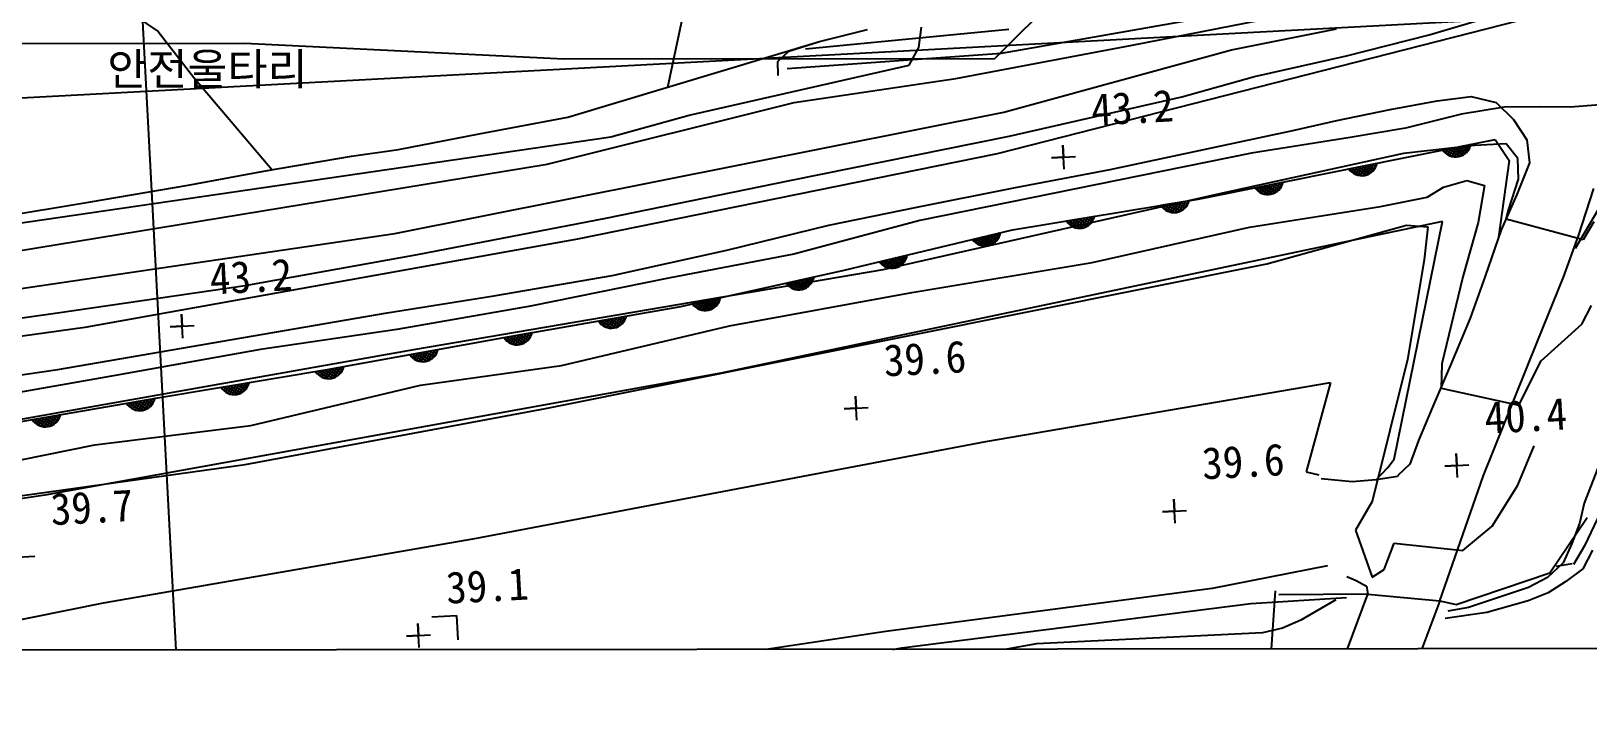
# Model space of a CAD drawing. Header units: millimetres. Extents: x 18534 to 19330, y 1103 to 1810.
# Drawn here: x 18644.5 to 18742, y 1394.3 to 1436.8 of the extents above; entities that cross this region are included whole.
import ezdxf
from ezdxf.enums import TextEntityAlignment as Align
from ezdxf.xclip import XClip

# ---------------------------------------------------------------- set-up
doc = ezdxf.new("R2010")
doc.units = ezdxf.units.MM
doc.header["$LTSCALE"] = 10
doc.header["$MEASUREMENT"] = 0
doc.header["$XCLIPFRAME"] = 2
doc.layers.add('TX-PAPR', color=2, linetype='Continuous', plot=False)
doc.layers.add('TZ-BASE', color=253, linetype='Continuous')
doc.styles.add('GHS', font='GulimChe.ttf')
doc.styles.add('GUL', font='GulimChe.ttf')

# ---------------------------------------------------------------- blocks, each defined once
blk = doc.blocks.new('JD-FGHFH5FN')
at = {"layer": 'TZ-BASE'}
for p, q in [((23.547, 143.966), (42.14, -205.895)), ((66, -39.703, 39.907), (76.337, 9.207, 39.907)), ((700.004, -4.54), (0.038, -41.738)), ((101.488, -22.894), (86.502, -37.908)), ((95.097, -37.081, 41.002), (110.271, -34.082, 41.002)), ((121.354, -35.025, 40.201), (86.632, -43.882, 40.201)), ((32.53, -35.177, 39.97), (34.073, -36.226, 39.97)), ((87.375, -36.084, 40.201), (74.631, -37.332, 40.201)), ((75.5, -36.845, 39.865), (78.505, -36.086, 39.865)), ((81.732, -37.213, 40.014), (81.906, -35.946, 40.014)), ((86.913, -37.568, 40.201), (99.044, -35.455, 40.201)), ((101.327, -37.365, 41.993), (107.889, -36.042, 41.993)), ((113.701, -36.421, 42.993), (118.162, -35.116, 42.993)), ((0.035, -36.99), (39.493, -36.953)), ((34.073, -36.226, 39.97), (36.3, -39.105, 39.97)), ((39.493, -36.953), (59.494, -37.934)), ((59.745, -41.585, 39.865), (75.5, -36.845, 39.865)), ((73.583, -37.446, 39.865), (75.5, -36.845, 39.865)), ((108.526, -37.747, 42.993), (113.701, -36.421, 42.993)), ((59.494, -37.934), (86.502, -37.908)), ((72.887, -38.097, 39.865), (73.583, -37.446, 39.865)), ((73.488, -38.542, 40.201), (86.913, -37.568, 40.201)), ((81.133, -38.323, 40.014), (81.732, -37.213, 40.014)), ((84.058, -39.164, 41.002), (95.097, -37.081, 41.002)), ((87.061, -41.264, 41.993), (101.327, -37.365, 41.993)), ((102.762, -39.047, 42.993), (108.526, -37.747, 42.993)), ((67.35, -41.451, 40.014), (81.133, -38.323, 40.014)), ((72.912, -38.979, 39.865), (72.887, -38.097, 39.865)), ((36.3, -39.105, 39.97), (41.208, -44.876, 39.97)), ((73.928, -40.673, 41.002), (84.058, -39.164, 41.002)), ((98.216, -40.313, 42.993), (102.762, -39.047, 42.993)), ((58.442, -44.523, 41.002), (73.928, -40.673, 41.002)), ((87.398, -42.767, 42.993), (98.216, -40.313, 42.993)), ((111.271, -41.115, 39.823), (114.198, -40.569, 39.823)), ((114.198, -40.569, 39.823), (116.335, -40.297, 39.823)), ((118.413, -40.952, 42.993), (115.736, -41.408, 42.993)), ((116.335, -40.297, 39.823), (117.901, -40.673, 39.823)), ((117.901, -40.673, 39.823), (118.982, -41.735, 39.823)), ((120.683, -40.929, 42.993), (118.413, -40.952, 42.993)), ((122.533, -40.96, 42.993), (120.683, -40.929, 42.993)), ((125.763, -40.7, 42.993), (122.533, -40.96, 42.993)), ((48.898, -48.875, 41.993), (87.061, -41.264, 41.993)), ((54.184, -42.627, 39.865), (59.745, -41.585, 39.865)), ((62.429, -42.811, 40.014), (67.35, -41.451, 40.014)), ((105.171, -42.425, 39.823), (107.928, -41.8, 39.823)), ((107.928, -41.8, 39.823), (111.271, -41.115, 39.823)), ((115.736, -41.408, 42.993), (112.229, -42.265, 42.993)), ((118.982, -41.735, 39.823), (119.818, -43.014, 39.823)), ((0.048, -51.926, 40.014), (62.429, -42.811, 40.014)), ((49.125, -43.613, 39.865), (54.184, -42.627, 39.865)), ((73.648, -45.558, 42.993), (87.398, -42.767, 42.993)), ((93.722, -44.856, 39.823), (105.171, -42.425, 39.823)), ((108.757, -42.869, 42.993), (102.563, -43.846, 42.993)), ((112.229, -42.265, 42.993), (108.757, -42.869, 42.993)), ((46.194, -44.034, 39.865), (49.125, -43.613, 39.865)), ((86.632, -43.882, 40.201), (60.342, -49.219, 40.201)), ((102.563, -43.846, 42.993), (81.791, -48.057, 42.993)), ((90.76, -43.35, 43.145), (90.8, -44.099, 43.145)), ((90.84, -44.848, 43.145), (90.76, -43.35, 43.145)), ((99.241, -46.715, 41.903), (117.841, -42.987, 41.903)), ((112.107, -43.866, 41.993), (100.576, -46.383, 41.993)), ((116.549, -43.36, 41.993), (112.107, -43.866, 41.993)), ((114.555, -43.645, 41.903), (116.32, -43.292, 41.903)), ((115.127, -44.047, 41.903), (114.582, -43.684, 41.903)), ((114.604, -43.712, 41.903), (114.662, -43.624, 41.903)), ((114.709, -43.824, 41.903), (114.87, -43.582, 41.903)), ((115.437, -44.073, 41.903), (114.74, -43.609, 41.903)), ((114.828, -43.916, 41.903), (115.078, -43.541, 41.903)), ((115.648, -44.033, 41.903), (114.948, -43.567, 41.903)), ((114.96, -43.988, 41.903), (115.286, -43.499, 41.903)), ((115.105, -44.041, 41.903), (115.494, -43.457, 41.903)), ((115.816, -43.965, 41.903), (115.156, -43.525, 41.903)), ((115.265, -44.071, 41.903), (115.702, -43.416, 41.903)), ((115.954, -43.877, 41.903), (115.364, -43.483, 41.903)), ((115.445, -44.073, 41.903), (115.91, -43.374, 41.903)), ((116.07, -43.773, 41.903), (115.572, -43.442, 41.903)), ((115.652, -44.032, 41.903), (116.118, -43.332, 41.903)), ((116.165, -43.657, 41.903), (115.779, -43.4, 41.903)), ((115.918, -43.903, 41.903), (116.317, -43.303, 41.903)), ((116.241, -43.527, 41.903), (115.987, -43.358, 41.903)), ((116.297, -43.384, 41.903), (116.195, -43.317, 41.903)), ((118.522, -43.262, 41.993), (116.549, -43.36, 41.993)), ((117.841, -42.987, 41.903), (118.72, -44.307, 41.903)), ((119.262, -44.165, 41.993), (118.522, -43.262, 41.993)), ((119.818, -43.014, 39.823), (119.985, -44.439, 39.823)), ((17.395, -51.25, 41.002), (58.442, -44.523, 41.002)), ((40.798, -44.945, 39.865), (46.194, -44.034, 39.865)), ((87.785, -45.993, 39.823), (93.722, -44.856, 39.823)), ((90.051, -44.139, 43.145), (91.549, -44.059, 43.145)), ((90.8, -44.099, 43.145), (90.051, -44.139, 43.145)), ((108.672, -44.825, 41.903), (110.437, -44.471, 41.903)), ((109.244, -45.226, 41.903), (108.699, -44.863, 41.903)), ((108.721, -44.891, 41.903), (108.779, -44.803, 41.903)), ((108.826, -45.003, 41.903), (108.987, -44.762, 41.903)), ((109.554, -45.252, 41.903), (108.857, -44.788, 41.903)), ((108.945, -45.095, 41.903), (109.195, -44.72, 41.903)), ((109.765, -45.213, 41.903), (109.065, -44.746, 41.903)), ((109.077, -45.168, 41.903), (109.403, -44.678, 41.903)), ((109.222, -45.22, 41.903), (109.611, -44.637, 41.903)), ((109.933, -45.144, 41.903), (109.273, -44.704, 41.903)), ((109.383, -45.25, 41.903), (109.819, -44.595, 41.903)), ((110.071, -45.056, 41.903), (109.481, -44.663, 41.903)), ((109.562, -45.252, 41.903), (110.027, -44.553, 41.903)), ((110.187, -44.953, 41.903), (109.689, -44.621, 41.903)), ((109.769, -45.212, 41.903), (110.235, -44.511, 41.903)), ((110.282, -44.836, 41.903), (109.897, -44.579, 41.903)), ((110.035, -45.082, 41.903), (110.435, -44.483, 41.903)), ((110.358, -44.706, 41.903), (110.105, -44.538, 41.903)), ((110.414, -44.563, 41.903), (110.313, -44.496, 41.903)), ((118.72, -44.307, 41.903), (118.053, -49.11, 41.903)), ((119.985, -44.439, 39.823), (119.201, -46.437, 39.823)), ((119.299, -45.467, 41.993), (119.262, -44.165, 41.993)), ((29.839, -46.899, 39.865), (35.947, -45.841, 39.865)), ((35.947, -45.841, 39.865), (40.798, -44.945, 39.865)), ((62.112, -47.907, 42.993), (73.648, -45.558, 42.993)), ((102.789, -46.004, 41.903), (104.554, -45.65, 41.903)), ((103.339, -46.4, 41.903), (103.728, -45.816, 41.903)), ((103.5, -46.43, 41.903), (103.936, -45.774, 41.903)), ((103.679, -46.431, 41.903), (104.144, -45.732, 41.903)), ((104.304, -46.132, 41.903), (103.806, -45.8, 41.903)), ((103.886, -46.391, 41.903), (104.352, -45.691, 41.903)), ((104.399, -46.015, 41.903), (104.014, -45.759, 41.903)), ((104.152, -46.262, 41.903), (104.552, -45.662, 41.903)), ((104.475, -45.886, 41.903), (104.222, -45.717, 41.903)), ((104.531, -45.743, 41.903), (104.43, -45.675, 41.903)), ((114.606, -45.98, 41.002), (116.065, -45.56, 41.002)), ((116.065, -45.56, 41.002), (117.167, -45.865, 41.002)), ((118.683, -47.419, 41.993), (119.299, -45.467, 41.993)), ((100.576, -46.383, 41.993), (79.483, -51.15, 41.993)), ((81.599, -47.222, 39.823), (87.785, -45.993, 39.823)), ((87.609, -48.647, 41.903), (99.241, -46.715, 41.903)), ((96.892, -47.105, 41.903), (98.667, -46.811, 41.903)), ((103.361, -46.405, 41.903), (102.816, -46.043, 41.903)), ((102.838, -46.07, 41.903), (102.896, -45.983, 41.903)), ((102.943, -46.182, 41.903), (103.104, -45.941, 41.903)), ((103.671, -46.432, 41.903), (102.974, -45.967, 41.903)), ((103.062, -46.274, 41.903), (103.312, -45.899, 41.903)), ((103.882, -46.392, 41.903), (103.182, -45.925, 41.903)), ((103.194, -46.347, 41.903), (103.52, -45.858, 41.903)), ((104.05, -46.323, 41.903), (103.39, -45.884, 41.903)), ((104.188, -46.235, 41.903), (103.598, -45.842, 41.903)), ((110.647, -47.187, 41.002), (113.573, -46.598, 41.002)), ((113.573, -46.598, 41.002), (114.606, -45.98, 41.002)), ((117.167, -45.865, 41.002), (116.771, -48.188, 41.002)), ((119.201, -46.437, 39.823), (118.214, -48.651, 39.823)), ((122.865, -49.788, 41.993), (124.903, -46.366, 41.993)), ((123.059, -49.017, 40.012), (124.024, -46.046, 40.012)), ((23.563, -47.92, 39.865), (29.839, -46.899, 39.865)), ((76.082, -48.347, 39.823), (81.599, -47.222, 39.823)), ((97.45, -47.525, 41.903), (96.918, -47.145, 41.903)), ((96.938, -47.173, 41.903), (97, -47.088, 41.903)), ((97.04, -47.289, 41.903), (97.209, -47.053, 41.903)), ((97.759, -47.562, 41.903), (97.077, -47.075, 41.903)), ((97.156, -47.385, 41.903), (97.418, -47.018, 41.903)), ((97.285, -47.462, 41.903), (97.627, -46.983, 41.903)), ((97.972, -47.53, 41.903), (97.287, -47.04, 41.903)), ((97.429, -47.519, 41.903), (97.837, -46.949, 41.903)), ((98.141, -47.467, 41.903), (97.496, -47.005, 41.903)), ((97.588, -47.554, 41.903), (98.046, -46.914, 41.903)), ((98.283, -47.383, 41.903), (97.705, -46.97, 41.903)), ((97.767, -47.562, 41.903), (98.255, -46.879, 41.903)), ((98.401, -47.284, 41.903), (97.915, -46.936, 41.903)), ((97.975, -47.529, 41.903), (98.464, -46.844, 41.903)), ((98.5, -47.17, 41.903), (98.124, -46.901, 41.903)), ((98.246, -47.408, 41.903), (98.665, -46.822, 41.903)), ((98.581, -47.043, 41.903), (98.333, -46.866, 41.903)), ((98.641, -46.902, 41.903), (98.542, -46.831, 41.903)), ((102.444, -48.473, 41.002), (110.647, -47.187, 41.002)), ((118.531, -47.97, 41.993), (118.683, -47.419, 41.993)), ((50.322, -50.179, 42.993), (62.112, -47.907, 42.993)), ((114.541, -48.126, 40.495), (69.327, -57.621, 40.495)), ((69.695, -49.917, 39.823), (76.082, -48.347, 39.823)), ((81.791, -48.057, 42.993), (73.906, -50.175, 42.993)), ((77.046, -51.178, 41.903), (87.609, -48.647, 41.903)), ((90.973, -48.088, 41.903), (92.749, -47.793, 41.903)), ((91.531, -48.508, 41.903), (90.999, -48.128, 41.903)), ((91.019, -48.156, 41.903), (91.081, -48.07, 41.903)), ((91.121, -48.271, 41.903), (91.29, -48.036, 41.903)), ((91.84, -48.545, 41.903), (91.159, -48.057, 41.903)), ((91.237, -48.367, 41.903), (91.499, -48.001, 41.903)), ((91.366, -48.444, 41.903), (91.708, -47.966, 41.903)), ((92.053, -48.512, 41.903), (91.368, -48.023, 41.903)), ((91.51, -48.502, 41.903), (91.918, -47.931, 41.903)), ((92.222, -48.449, 41.903), (91.577, -47.988, 41.903)), ((91.669, -48.537, 41.903), (92.127, -47.897, 41.903)), ((92.364, -48.366, 41.903), (91.786, -47.953, 41.903)), ((91.848, -48.545, 41.903), (92.336, -47.862, 41.903)), ((92.482, -48.267, 41.903), (91.996, -47.918, 41.903)), ((92.056, -48.511, 41.903), (92.545, -47.827, 41.903)), ((92.581, -48.153, 41.903), (92.205, -47.884, 41.903)), ((92.327, -48.391, 41.903), (92.746, -47.805, 41.903)), ((92.662, -48.026, 41.903), (92.414, -47.849, 41.903)), ((92.586, -50.69, 41.002), (102.444, -48.473, 41.002)), ((92.722, -47.885, 41.903), (92.623, -47.814, 41.903)), ((103.527, -50.776, 39.993), (112.278, -48.359, 39.993)), ((111.521, -63.011, 40.495), (114.541, -48.126, 40.495)), ((112.278, -48.359, 39.993), (113.626, -48.447, 39.993)), ((113.626, -48.447, 39.993), (113.391, -50.513, 39.993)), ((116.771, -48.188, 41.002), (115.817, -51.579, 41.002)), ((118.214, -48.651, 39.823), (117.204, -51.539, 39.823)), ((123.36, -49.26, 41.993), (118.531, -47.97, 41.993)), ((124.03, -48.143, 41.993), (123.36, -49.26, 41.993)), ((7.12, -55.034, 41.993), (48.898, -48.875, 41.993)), ((60.342, -49.219, 40.201), (29.477, -54.771, 40.201)), ((85.09, -49.25, 41.903), (86.841, -48.831, 41.903)), ((85.677, -49.63, 41.903), (85.119, -49.288, 41.903)), ((85.141, -49.315, 41.903), (85.196, -49.225, 41.903)), ((85.251, -49.423, 41.903), (85.403, -49.175, 41.903)), ((85.988, -49.645, 41.903), (85.273, -49.206, 41.903)), ((85.373, -49.51, 41.903), (85.609, -49.126, 41.903)), ((86.197, -49.597, 41.903), (85.48, -49.157, 41.903)), ((85.508, -49.578, 41.903), (85.815, -49.077, 41.903)), ((85.655, -49.625, 41.903), (86.022, -49.027, 41.903)), ((86.362, -49.522, 41.903), (85.686, -49.108, 41.903)), ((85.816, -49.649, 41.903), (86.228, -48.978, 41.903)), ((86.497, -49.429, 41.903), (85.892, -49.058, 41.903)), ((85.995, -49.644, 41.903), (86.434, -48.928, 41.903)), ((86.609, -49.322, 41.903), (86.098, -49.009, 41.903)), ((86.2, -49.596, 41.903), (86.64, -48.879, 41.903)), ((86.699, -49.201, 41.903), (86.305, -48.959, 41.903)), ((86.462, -49.457, 41.903), (86.839, -48.842, 41.903)), ((86.77, -49.069, 41.903), (86.511, -48.91, 41.903)), ((86.821, -48.924, 41.903), (86.717, -48.86, 41.903)), ((122.124, -51.608, 40.012), (123.059, -49.017, 40.012)), ((39.532, -52.128, 42.993), (50.322, -50.179, 42.993)), ((62.51, -51.511, 39.823), (69.695, -49.917, 39.823)), ((73.906, -50.175, 42.993), (66.046, -51.662, 42.993)), ((79.255, -50.648, 41.903), (81.006, -50.229, 41.903)), ((79.842, -51.028, 41.903), (79.284, -50.686, 41.903)), ((79.307, -50.713, 41.903), (79.362, -50.623, 41.903)), ((79.416, -50.821, 41.903), (79.568, -50.574, 41.903)), ((80.153, -51.043, 41.903), (79.438, -50.605, 41.903)), ((79.539, -50.908, 41.903), (79.774, -50.524, 41.903)), ((80.362, -50.995, 41.903), (79.645, -50.555, 41.903)), ((79.673, -50.976, 41.903), (79.98, -50.475, 41.903)), ((79.82, -51.023, 41.903), (80.187, -50.425, 41.903)), ((80.527, -50.92, 41.903), (79.851, -50.506, 41.903)), ((79.981, -51.047, 41.903), (80.393, -50.376, 41.903)), ((80.662, -50.827, 41.903), (80.057, -50.456, 41.903)), ((80.16, -51.042, 41.903), (80.599, -50.326, 41.903)), ((80.774, -50.72, 41.903), (80.264, -50.407, 41.903)), ((80.366, -50.994, 41.903), (80.806, -50.277, 41.903)), ((80.864, -50.599, 41.903), (80.47, -50.357, 41.903)), ((80.627, -50.855, 41.903), (81.004, -50.241, 41.903)), ((80.935, -50.467, 41.903), (80.676, -50.308, 41.903)), ((80.986, -50.322, 41.903), (80.882, -50.259, 41.903)), ((81.29, -52.569, 41.002), (92.586, -50.69, 41.002)), ((113.391, -50.513, 39.993), (112.351, -56.765, 39.993)), ((132.288, -49.804, 37.993), (123.437, -68.431, 37.993)), ((79.483, -51.15, 41.993), (50.074, -56.156, 41.993)), ((55.105, -52.774, 39.823), (62.51, -51.511, 39.823)), ((66.046, -51.662, 42.993), (57.394, -53.423, 42.993)), ((58.335, -59.828, 39.993), (103.527, -50.776, 39.993)), ((66.812, -53.447, 41.903), (77.046, -51.178, 41.903)), ((73.406, -51.985, 41.903), (75.164, -51.595, 41.903)), ((74.305, -52.394, 41.903), (74.756, -51.686, 41.903)), ((74.511, -52.349, 41.903), (74.963, -51.64, 41.903)), ((74.774, -52.215, 41.903), (75.161, -51.607, 41.903)), ((75.089, -51.832, 41.903), (74.833, -51.669, 41.903)), ((75.142, -51.688, 41.903), (75.04, -51.623, 41.903)), ((115.817, -51.579, 41.002), (114.503, -57.04, 41.002)), ((117.204, -51.539, 39.823), (116.27, -54.172, 39.823)), ((120.476, -55.691, 40.012), (122.124, -51.608, 40.012)), ((27.769, -53.853, 42.993), (39.532, -52.128, 42.993)), ((69.873, -54.663, 41.002), (81.29, -52.569, 41.002)), ((73.986, -52.374, 41.903), (73.434, -52.023, 41.903)), ((73.456, -52.05, 41.903), (73.513, -51.961, 41.903)), ((73.564, -52.16, 41.903), (73.72, -51.915, 41.903)), ((74.297, -52.394, 41.903), (73.59, -51.944, 41.903)), ((73.685, -52.249, 41.903), (73.927, -51.869, 41.903)), ((74.507, -52.351, 41.903), (73.797, -51.898, 41.903)), ((73.818, -52.319, 41.903), (74.134, -51.823, 41.903)), ((73.964, -52.369, 41.903), (74.341, -51.778, 41.903)), ((74.673, -52.278, 41.903), (74.004, -51.852, 41.903)), ((74.125, -52.396, 41.903), (74.548, -51.732, 41.903)), ((74.81, -52.188, 41.903), (74.211, -51.806, 41.903)), ((74.923, -52.082, 41.903), (74.418, -51.76, 41.903)), ((75.016, -51.963, 41.903), (74.626, -51.715, 41.903)), ((48.41, -53.849, 39.823), (55.105, -52.774, 39.823)), ((57.394, -53.423, 42.993), (49.028, -54.882, 42.993)), ((55.392, -55.457, 41.903), (66.812, -53.447, 41.903)), ((67.549, -53.284, 41.903), (69.306, -52.894, 41.903)), ((68.129, -53.673, 41.903), (67.577, -53.322, 41.903)), ((67.599, -53.349, 41.903), (67.655, -53.26, 41.903)), ((67.707, -53.459, 41.903), (67.862, -53.214, 41.903)), ((68.439, -53.693, 41.903), (67.732, -53.243, 41.903)), ((67.827, -53.548, 41.903), (68.069, -53.168, 41.903)), ((68.65, -53.649, 41.903), (67.939, -53.197, 41.903)), ((67.961, -53.618, 41.903), (68.277, -53.122, 41.903)), ((68.107, -53.668, 41.903), (68.484, -53.077, 41.903)), ((68.816, -53.577, 41.903), (68.147, -53.151, 41.903)), ((68.268, -53.695, 41.903), (68.691, -53.031, 41.903)), ((68.952, -53.487, 41.903), (68.354, -53.105, 41.903)), ((68.447, -53.693, 41.903), (68.898, -52.985, 41.903)), ((69.066, -53.381, 41.903), (68.561, -53.059, 41.903)), ((68.653, -53.648, 41.903), (69.105, -52.939, 41.903)), ((69.158, -53.262, 41.903), (68.768, -53.013, 41.903)), ((68.917, -53.514, 41.903), (69.304, -52.906, 41.903)), ((69.232, -53.131, 41.903), (68.975, -52.968, 41.903)), ((69.285, -52.987, 41.903), (69.182, -52.922, 41.903)), ((123.262, -54.552, 41.002), (123.867, -53.385, 41.002)), ((16.799, -55.387, 42.993), (27.769, -53.853, 42.993)), ((27.786, -57.384, 39.823), (48.41, -53.849, 39.823)), ((35.53, -53.931, 43.229), (35.57, -54.68, 43.229)), ((35.61, -55.429, 43.229), (35.53, -53.931, 43.229)), ((61.646, -54.356, 41.903), (63.419, -54.044, 41.903)), ((62.208, -54.771, 41.903), (61.672, -54.395, 41.903)), ((61.693, -54.423, 41.903), (61.753, -54.337, 41.903)), ((61.796, -54.538, 41.903), (61.962, -54.301, 41.903)), ((62.518, -54.805, 41.903), (61.831, -54.324, 41.903)), ((61.913, -54.633, 41.903), (62.171, -54.264, 41.903)), ((62.73, -54.77, 41.903), (62.04, -54.287, 41.903)), ((62.043, -54.709, 41.903), (62.38, -54.227, 41.903)), ((62.187, -54.765, 41.903), (62.589, -54.19, 41.903)), ((62.899, -54.705, 41.903), (62.249, -54.25, 41.903)), ((62.346, -54.798, 41.903), (62.798, -54.153, 41.903)), ((63.039, -54.621, 41.903), (62.458, -54.213, 41.903)), ((62.525, -54.804, 41.903), (63.007, -54.117, 41.903)), ((63.157, -54.52, 41.903), (62.667, -54.177, 41.903)), ((62.733, -54.769, 41.903), (63.216, -54.08, 41.903)), ((63.255, -54.405, 41.903), (62.876, -54.14, 41.903)), ((63.002, -54.646, 41.903), (63.416, -54.056, 41.903)), ((63.334, -54.278, 41.903), (63.085, -54.103, 41.903)), ((63.393, -54.136, 41.903), (63.294, -54.066, 41.903)), ((116.27, -54.172, 39.823), (115.091, -57.023, 39.823)), ((120.719, -56.861, 41.002), (123.262, -54.552, 41.002)), ((29.477, -54.771, 40.201), (0.054, -58.865, 40.201)), ((34.821, -54.72, 43.229), (36.319, -54.64, 43.229)), ((35.57, -54.68, 43.229), (34.821, -54.72, 43.229)), ((49.028, -54.882, 42.993), (40.488, -56.136, 42.993)), ((44.895, -57.355, 41.903), (55.392, -55.457, 41.903)), ((55.737, -55.396, 41.903), (57.509, -55.084, 41.903)), ((56.299, -55.811, 41.903), (55.763, -55.435, 41.903)), ((55.784, -55.463, 41.903), (55.844, -55.377, 41.903)), ((55.887, -55.578, 41.903), (56.053, -55.34, 41.903)), ((56.608, -55.844, 41.903), (55.922, -55.363, 41.903)), ((56.003, -55.673, 41.903), (56.262, -55.304, 41.903)), ((56.82, -55.81, 41.903), (56.131, -55.327, 41.903)), ((56.133, -55.748, 41.903), (56.471, -55.267, 41.903)), ((56.277, -55.804, 41.903), (56.68, -55.23, 41.903)), ((56.989, -55.745, 41.903), (56.34, -55.29, 41.903)), ((56.437, -55.838, 41.903), (56.889, -55.193, 41.903)), ((57.13, -55.66, 41.903), (56.549, -55.253, 41.903)), ((56.616, -55.844, 41.903), (57.098, -55.156, 41.903)), ((57.248, -55.56, 41.903), (56.758, -55.216, 41.903)), ((56.824, -55.809, 41.903), (57.307, -55.12, 41.903)), ((57.346, -55.445, 41.903), (56.967, -55.18, 41.903)), ((57.093, -55.686, 41.903), (57.507, -55.095, 41.903)), ((57.425, -55.317, 41.903), (57.176, -55.143, 41.903)), ((57.484, -55.176, 41.903), (57.384, -55.106, 41.903)), ((59.351, -57.151, 41.002), (69.873, -54.663, 41.002)), ((50.074, -56.156, 41.993), (17.575, -61.923, 41.993)), ((40.488, -56.136, 42.993), (31.496, -57.74, 42.993)), ((49.832, -56.462, 41.903), (51.603, -56.142, 41.903)), ((50.396, -56.874, 41.903), (49.859, -56.501, 41.903)), ((49.88, -56.529, 41.903), (49.94, -56.443, 41.903)), ((49.983, -56.643, 41.903), (50.148, -56.405, 41.903)), ((50.706, -56.906, 41.903), (50.017, -56.429, 41.903)), ((50.1, -56.738, 41.903), (50.357, -56.367, 41.903)), ((50.918, -56.871, 41.903), (50.226, -56.391, 41.903)), ((50.231, -56.813, 41.903), (50.566, -56.33, 41.903)), ((50.375, -56.868, 41.903), (50.775, -56.292, 41.903)), ((51.087, -56.805, 41.903), (50.435, -56.353, 41.903)), ((50.535, -56.901, 41.903), (50.983, -56.254, 41.903)), ((51.227, -56.72, 41.903), (50.644, -56.315, 41.903)), ((50.714, -56.906, 41.903), (51.192, -56.216, 41.903)), ((51.344, -56.619, 41.903), (50.852, -56.278, 41.903)), ((50.921, -56.87, 41.903), (51.401, -56.178, 41.903)), ((51.441, -56.504, 41.903), (51.061, -56.24, 41.903)), ((51.19, -56.745, 41.903), (51.601, -56.153, 41.903)), ((51.52, -56.376, 41.903), (51.27, -56.202, 41.903)), ((51.579, -56.234, 41.903), (51.479, -56.164, 41.903)), ((117.1, -64.028, 40.012), (120.476, -55.691, 40.012)), ((7.148, -60.414, 39.823), (27.786, -57.384, 39.823)), ((34.059, -59.179, 41.903), (44.895, -57.355, 41.903)), ((43.926, -57.518, 41.903), (45.701, -57.22, 41.903)), ((43.973, -57.586, 41.903), (44.034, -57.5, 41.903)), ((44.075, -57.701, 41.903), (44.243, -57.465, 41.903)), ((44.794, -57.973, 41.903), (44.112, -57.487, 41.903)), ((44.191, -57.797, 41.903), (44.452, -57.43, 41.903)), ((44.32, -57.874, 41.903), (44.661, -57.395, 41.903)), ((45.007, -57.94, 41.903), (44.321, -57.452, 41.903)), ((44.464, -57.931, 41.903), (44.87, -57.359, 41.903)), ((45.176, -57.877, 41.903), (44.53, -57.417, 41.903)), ((44.623, -57.966, 41.903), (45.08, -57.324, 41.903)), ((45.317, -57.793, 41.903), (44.739, -57.381, 41.903)), ((44.802, -57.973, 41.903), (45.289, -57.289, 41.903)), ((45.436, -57.693, 41.903), (44.948, -57.346, 41.903)), ((45.01, -57.939, 41.903), (45.498, -57.254, 41.903)), ((45.535, -57.579, 41.903), (45.157, -57.311, 41.903)), ((45.28, -57.818, 41.903), (45.698, -57.231, 41.903)), ((45.614, -57.452, 41.903), (45.367, -57.276, 41.903)), ((45.675, -57.311, 41.903), (45.576, -57.241, 41.903)), ((50.516, -58.371, 41.002), (59.351, -57.151, 41.002)), ((112.351, -56.765, 39.993), (110.126, -65.657, 39.993)), ((115.091, -57.023, 39.823), (113.908, -59.747, 39.823)), ((114.503, -57.04, 41.002), (114.462, -58.554, 41.002)), ((119.328, -59.634, 41.002), (120.719, -56.861, 41.002)), ((31.496, -57.74, 42.993), (22.461, -59.344, 42.993)), ((69.327, -57.621, 40.495), (26.961, -65.269, 40.495)), ((38.009, -58.515, 41.903), (39.784, -58.216, 41.903)), ((38.056, -58.582, 41.903), (38.117, -58.496, 41.903)), ((38.158, -58.697, 41.903), (38.326, -58.461, 41.903)), ((38.878, -58.969, 41.903), (38.195, -58.483, 41.903)), ((38.274, -58.793, 41.903), (38.535, -58.426, 41.903)), ((38.403, -58.87, 41.903), (38.744, -58.391, 41.903)), ((39.09, -58.936, 41.903), (38.404, -58.448, 41.903)), ((38.547, -58.927, 41.903), (38.954, -58.356, 41.903)), ((39.259, -58.873, 41.903), (38.613, -58.413, 41.903)), ((38.706, -58.962, 41.903), (39.163, -58.32, 41.903)), ((39.4, -58.789, 41.903), (38.822, -58.378, 41.903)), ((38.885, -58.969, 41.903), (39.372, -58.285, 41.903)), ((39.519, -58.689, 41.903), (39.032, -58.342, 41.903)), ((39.093, -58.935, 41.903), (39.581, -58.25, 41.903)), ((39.618, -58.576, 41.903), (39.241, -58.307, 41.903)), ((39.364, -58.814, 41.903), (39.781, -58.227, 41.903)), ((39.698, -58.448, 41.903), (39.45, -58.272, 41.903)), ((39.758, -58.307, 41.903), (39.659, -58.237, 41.903)), ((39.868, -60.905, 41.002), (50.516, -58.371, 41.002)), ((44.485, -57.937, 41.903), (43.952, -57.558, 41.903)), ((85.929, -61.895, 40.495), (107.516, -58.207, 40.495)), ((107.516, -58.207, 40.495), (105.995, -63.8, 40.495)), ((126.32, -58.271, 38.993), (123.413, -65.762, 38.993)), ((22.012, -61.249, 41.903), (34.059, -59.179, 41.903)), ((32.094, -59.517, 41.903), (33.868, -59.212, 41.903)), ((32.243, -59.7, 41.903), (32.41, -59.463, 41.903)), ((32.964, -59.969, 41.903), (32.279, -59.485, 41.903)), ((32.359, -59.795, 41.903), (32.619, -59.427, 41.903)), ((33.176, -59.935, 41.903), (32.488, -59.449, 41.903)), ((32.489, -59.871, 41.903), (32.828, -59.391, 41.903)), ((32.633, -59.928, 41.903), (33.037, -59.355, 41.903)), ((33.345, -59.871, 41.903), (32.697, -59.413, 41.903)), ((32.792, -59.962, 41.903), (33.247, -59.319, 41.903)), ((33.486, -59.787, 41.903), (32.906, -59.378, 41.903)), ((32.971, -59.969, 41.903), (33.456, -59.283, 41.903)), ((33.604, -59.687, 41.903), (33.115, -59.342, 41.903)), ((33.179, -59.934, 41.903), (33.665, -59.247, 41.903)), ((33.702, -59.573, 41.903), (33.324, -59.306, 41.903)), ((33.449, -59.812, 41.903), (33.865, -59.224, 41.903)), ((33.782, -59.445, 41.903), (33.533, -59.27, 41.903)), ((33.842, -59.304, 41.903), (33.743, -59.234, 41.903)), ((38.568, -58.933, 41.903), (38.035, -58.554, 41.903)), ((77.758, -59.067, 39.573), (77.798, -59.816, 39.573)), ((77.838, -60.565, 39.573), (77.758, -59.067, 39.573)), ((114.462, -58.554, 41.002), (119.328, -59.634, 41.002)), ((26.18, -60.533, 41.903), (27.954, -60.228, 41.903)), ((26.446, -60.81, 41.903), (26.706, -60.443, 41.903)), ((27.262, -60.951, 41.903), (26.575, -60.465, 41.903)), ((26.576, -60.887, 41.903), (26.915, -60.407, 41.903)), ((26.719, -60.943, 41.903), (27.124, -60.371, 41.903)), ((27.432, -60.887, 41.903), (26.784, -60.429, 41.903)), ((26.879, -60.978, 41.903), (27.333, -60.335, 41.903)), ((27.572, -60.803, 41.903), (26.993, -60.393, 41.903)), ((27.058, -60.984, 41.903), (27.542, -60.299, 41.903)), ((27.691, -60.703, 41.903), (27.202, -60.357, 41.903)), ((27.266, -60.95, 41.903), (27.751, -60.263, 41.903)), ((27.789, -60.589, 41.903), (27.411, -60.321, 41.903)), ((27.536, -60.828, 41.903), (27.951, -60.24, 41.903)), ((27.868, -60.461, 41.903), (27.62, -60.285, 41.903)), ((27.928, -60.32, 41.903), (27.829, -60.25, 41.903)), ((32.654, -59.934, 41.903), (32.12, -59.556, 41.903)), ((32.14, -59.585, 41.903), (32.201, -59.499, 41.903)), ((39.518, -63.353, 39.993), (58.335, -59.828, 39.993)), ((77.049, -59.856, 39.573), (78.547, -59.776, 39.573)), ((77.798, -59.816, 39.573), (77.049, -59.856, 39.573)), ((113.908, -59.747, 39.823), (113.043, -61.832, 39.823)), ((26.741, -60.95, 41.903), (26.206, -60.572, 41.903)), ((26.227, -60.6, 41.903), (26.288, -60.514, 41.903)), ((26.329, -60.715, 41.903), (26.497, -60.478, 41.903)), ((27.05, -60.985, 41.903), (26.366, -60.501, 41.903)), ((30.108, -62.109, 41.002), (39.868, -60.905, 41.002)), ((20.369, -64.07, 41.002), (30.108, -62.109, 41.002)), ((53.902, -67.985, 40.495), (85.929, -61.895, 40.495)), ((113.043, -61.832, 39.823), (112.497, -63.319, 39.823)), ((119.261, -64.638, 39.993), (120.283, -62.171, 39.993)), ((8.114, -67.701, 39.993), (39.518, -63.353, 39.993)), ((111.116, -63.527, 40.495), (111.521, -63.011, 40.495)), ((112.497, -63.319, 39.823), (111.76, -64.013, 39.823)), ((114.693, -63.442, 40.434), (116.191, -63.363, 40.434)), ((115.402, -62.654, 40.434), (115.442, -63.402, 40.434)), ((115.482, -64.151, 40.434), (115.402, -62.654, 40.434)), ((105.995, -63.8, 40.495), (106.799, -63.987, 40.495)), ((108.871, -64.432, 39.823), (106.932, -64.235, 39.823)), ((110.381, -64.304, 39.823), (108.871, -64.432, 39.823)), ((110.381, -64.304, 40.495), (111.116, -63.527, 40.495)), ((111.721, -64.098, 39.823), (110.381, -64.304, 39.823)), ((111.76, -64.013, 39.823), (111.721, -64.098, 39.823)), ((114.382, -71.883, 40.012), (117.1, -64.028, 40.012)), ((115.442, -63.402, 40.434), (114.693, -63.442, 40.434)), ((26.961, -65.269, 40.495), (14.906, -67.086, 40.495)), ((117.653, -67.207, 39.993), (119.261, -64.638, 39.993)), ((96.993, -66.304, 39.573), (98.491, -66.225, 39.573)), ((97.742, -66.265, 39.573), (96.993, -66.304, 39.573)), ((97.702, -65.516, 39.573), (97.742, -66.265, 39.573)), ((97.781, -67.014, 39.573), (97.702, -65.516, 39.573)), ((110.126, -65.657, 39.993), (109.084, -67.453, 39.993)), ((123.413, -65.762, 38.993), (123.12, -67.046, 38.993)), ((115.805, -68.731, 39.993), (117.653, -67.207, 39.993)), ((121.268, -70.13, 39.97), (123.607, -66.657, 39.97)), ((123.12, -67.046, 38.993), (122.65, -68.294, 38.993)), ((30.644, -72.015, 40.495), (53.902, -67.985, 40.495)), ((109.084, -67.453, 39.993), (110.136, -70.407, 39.993)), ((110.879, -69.923, 39.993), (111.504, -68.266, 39.993)), ((111.504, -68.266, 39.993), (115.805, -68.731, 39.993)), ((24.852, -69.173, 39.657), (26.35, -69.093, 39.657)), ((122.65, -68.294, 38.993), (122.091, -69.502, 38.993)), ((123.437, -68.431, 37.993), (122.744, -69.601, 37.993)), ((123.94, -68.719, 37.993), (123.335, -69.885, 37.993)), ((107.341, -69.689, 39.255), (100.109, -71.115, 39.255)), ((110.136, -70.407, 39.993), (110.879, -69.923, 39.993)), ((115.397, -72.106, 39.97), (121.268, -70.13, 39.97)), ((122.091, -69.502, 38.993), (121.124, -70.422, 38.993)), ((122.655, -69.561, 39.527), (121.655, -69.738, 39.527)), ((123.335, -69.885, 37.993), (122.275, -70.677, 37.993)), ((100.109, -71.115, 39.255), (79.671, -73.804, 39.255)), ((108.537, -70.369, 40.033), (109.133, -70.604, 40.033)), ((109.133, -70.604, 40.033), (109.774, -70.964, 40.033)), ((109.774, -70.964, 40.033), (109.872, -71.466, 40.033)), ((119.925, -71.045, 38.993), (116.169, -72.309, 38.993)), ((121.124, -70.422, 38.993), (119.925, -71.045, 38.993)), ((122.275, -70.677, 37.993), (121.167, -71.384, 37.993)), ((0.072, -78.128, 40.495), (30.644, -72.015, 40.495)), ((78.002, -156.29, 41.273), (109.872, -71.466, 41.273)), ((80.667, -74.826, 39.027), (102.532, -72.055, 39.027)), ((114.382, -71.883, 41.273), (82.301, -156.671, 41.273)), ((102.532, -72.055, 39.027), (108.533, -71.672, 39.027)), ((104.065, -71.254, 38.688), (103.702, -76.183, 38.688)), ((109.872, -71.466, 39.823), (104.282, -71.5, 39.823)), ((107.864, -71.818, 37.993), (105.673, -73.1, 37.993)), ((109.872, -71.466, 41.273), (114.382, -71.883, 41.273)), ((114.382, -71.883, 39.97), (115.397, -72.106, 39.97)), ((119.918, -71.878, 37.993), (117.322, -72.608, 37.993)), ((121.167, -71.384, 37.993), (119.918, -71.878, 37.993)), ((51.219, -72.895, 37.196), (52.762, -72.813, 37.196)), ((52.762, -72.813, 37.196), (52.842, -74.329, 37.196)), ((105.673, -73.1, 37.993), (104.51, -73.595, 37.993)), ((117.322, -72.608, 37.993), (114.71, -72.988, 37.993)), ((116.169, -72.309, 38.993), (114.865, -72.543, 38.993)), ((49.628, -74.095, 39.069), (51.126, -74.016, 39.069)), ((50.377, -74.056, 39.069), (49.628, -74.095, 39.069)), ((50.337, -73.307, 39.069), (50.377, -74.056, 39.069)), ((50.417, -74.804, 39.069), (50.337, -73.307, 39.069)), ((79.671, -73.804, 39.255), (70.713, -75.154, 39.255)), ((103.257, -73.884, 37.993), (89.11, -74.584, 37.993)), ((104.51, -73.595, 37.993), (103.257, -73.884, 37.993)), ((56.159, -79.229, 39.027), (80.667, -74.826, 39.027)), ((89.11, -74.584, 37.993), (70.29, -77.982, 37.993))]:
    blk.add_line(p, q, dxfattribs=at)
for centre, start, end in [((115.364, -43.101, 41.903), 213.95523, 348.7155), ((109.481, -44.28, 41.903), 213.95523, 348.7155), ((103.598, -45.46, 41.903), 213.95523, 348.7155), ((97.718, -46.588, 41.903), 212.04695, 346.80722), ((91.799, -47.571, 41.903), 212.04695, 346.80722), ((85.878, -48.676, 41.903), 216.09497, 350.85524), ((80.043, -50.074, 41.903), 216.09497, 350.85524), ((74.204, -51.424, 41.903), 215.12289, 349.88316), ((68.346, -52.723, 41.903), 215.12289, 349.88316), ((62.467, -53.831, 41.903), 212.59906, 347.35933), ((56.558, -54.871, 41.903), 212.59906, 347.35933), ((50.651, -55.933, 41.903), 212.87227, 347.63254), ((44.751, -56.999, 41.903), 212.17658, 346.93685), ((38.834, -57.995, 41.903), 212.17658, 346.93685), ((32.917, -58.995, 41.903), 212.36564, 347.12591), ((27.004, -60.011, 41.903), 212.36564, 347.12591)]:
    blk.add_arc(centre, 0.975, start, end, dxfattribs=at)
at = {"layer": 'TZ-BASE', "style": 'GHS'}
blk.add_text('안전울타리', height=2, rotation=0.05311, dxfattribs=at).set_placement((37.157, -38.552), align=Align.MIDDLE)
at = {"layer": 'TZ-BASE', "style": 'GUL'}
for s, p in [('43.2', (92.583, -42.116, 40.077)), ('43.2', (37.353, -52.697, 40.077)), ('39.6', (79.581, -57.833, 40.077)), ('40.4', (117.225, -61.419, 36.778)), ('39.6', (99.525, -64.282, 40.077)), ('39.7', (27.384, -67.15, 40.077)), ('39.1', (52.16, -72.073, 40.077))]:
    blk.add_text(s, height=2, rotation=3.04196, dxfattribs=at).set_placement(p)

msp = doc.modelspace()

# ---------------------------------------------------------------- linework, layer by layer
at = {"layer": 'TX-PAPR'}
msp.add_lwpolyline([(18618.298, 1547.971), (19318.298, 1548.614), (19318.436, 1398.614), (18618.436, 1397.971)], close=True, dxfattribs=at)

# ---------------------------------------------------------------- block references
at = {"layer": 'TZ-BASE'}
ref = msp.add_blockref('JD-FGHFH5FN', (18618.367, 1472.971), dxfattribs=at)
XClip(ref).set_block_clipping_path([(-0.06892623, 74.9999684505), (699.9307781647, 75.6432796843), (700.0686306225, -74.3566569714), (0.06892623, -74.9999684505)])

doc.saveas('drawing.dxf')
